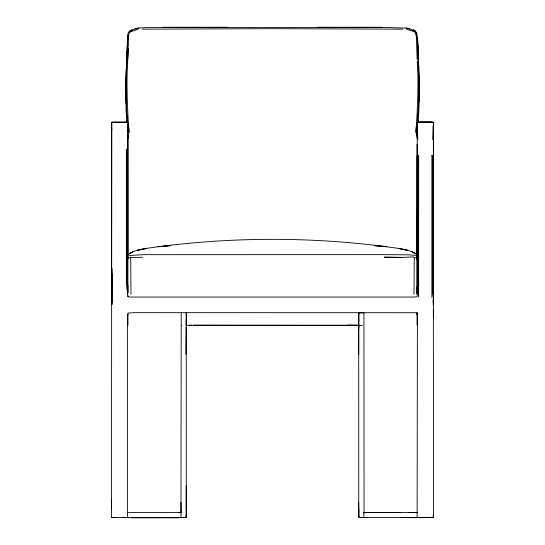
<?xml version="1.0" encoding="UTF-8"?>
<svg xmlns="http://www.w3.org/2000/svg" width="545" height="545" viewBox="0 0 545 545"><rect width="100%" height="100%" fill="white"/><g stroke="black" fill="none" stroke-linecap="round" stroke-linejoin="round"><path stroke-width="0.82" d="M111.459 131.624L111.459 126.256M111.459 123.211L111.439 130.453L111.439 129.165M111.439 129.983L111.459 133.082M111.527 517.355L111.65 283.734M127.966 129.512L127.966 128.109M127.966 132.169L127.993 130.895L127.993 131.454M127.993 130.18L127.973 123.02L127.993 124.022M358.719 354.291L358.719 337.294M358.63 325.74L358.739 337.294M358.719 321.482L358.719 312.721M358.739 312.414L358.808 324.922M417.027 259.781L417.095 155.836M417.095 252.41L417.095 215.275M433.35 270.259L433.35 304.709L433.166 300.118M433.534 156.224L433.473 295.908M433.561 130.01L433.541 123.197M111.636 126.454L111.514 129.274L111.521 128.273M111.65 123.184L111.834 122.271L111.65 290.683M127.891 132.558L127.762 132.203M186.281 326.932L186.261 516.946L186.281 508.907M358.712 312.285L358.719 324.636L358.719 323.505M127.775 123.143L127.598 122.271L127.598 294.702L128.014 296.664L129.69 297.059L413.376 297.059L416.687 296.78L417.143 296.33L417.041 286.82M186.261 485.336L186.192 508.907M128.845 132.626C127.632 108.871 126.113 85.02 127.694 61.197M127.925 313.866L127.973 325.27M186.261 516.946L186.281 513.315M127.959 285.464L127.905 293.026L127.905 134.349L127.973 259.107M186.281 319.717L186.24 325.12L186.281 323.58M417.027 324.854L417.075 313.811M126.658 153.826L126.713 257.335M185.886 354.318L186.111 326.986M127.019 47.422L125.691 89.067L126.161 113.53M414.255 257.581L413.975 294.293M111.527 298.551L111.466 302.271L111.527 134.349L111.466 134.792M358.808 328.097L358.848 325.767L358.399 325.324L347.458 325.045M125.95 96.513L126.161 86.635M125.691 89.067L126.161 69.426M125.875 88.583L127.782 35.282M433.541 133.389L433.561 128.756M127.993 126.842L127.993 126.072M418.608 108.435L419.119 88.515L418.594 66.088M128.313 46.87L128.695 34.614L129.247 32.693L132.462 30.656M417.095 135.337L417.197 131.686M417.095 314.472L417.313 312.169M433.534 126.672L433.561 125.847M418.785 113.53L419.262 89.067L418.737 66.49L417.129 34.41L416.394 32.312L414.622 30.554L406.332 28.033M126.569 69.331L126.719 65.196M127.108 54.432L127.251 50.29M126.644 69.338L126.706 67.682M127.183 54.432L127.271 51.945M418.54 110.615L418.301 115.581M418.846 102.337L419.057 96.54M433.534 309.342L433.473 317.415M127.802 58.669L128.239 48.553M127.489 65.332L128.218 47.66M127.121 47.299L127.53 38.143M127.578 41.488L127.802 37.605M433.35 298.551L433.473 517.355L400.303 517.539M111.698 517.498L127.564 517.498L127.598 316.025L127.993 313.089L133.934 312.666L416.693 312.714L417.402 315.609L417.116 516.939L417.436 517.498L420.134 517.661L433.302 517.498L433.227 515.502M432.737 139.588L433.166 125.956M181.356 325.426L181.785 325.256M180.967 511.823L181.219 312.646M418.649 108.51L417.783 122.053L419.078 88.583L417.79 47.245M417.845 122.209L418.015 119.723M128.409 37.952L128.695 34.614M127.489 38.082L127.775 35.268M416.693 122.795L415.787 130.78L417.054 137.749M364.033 512.511C364.489 511.864 364.224 512.988 363.243 512.838L364.033 513.322L363.726 517.355L359.135 517.593L359.121 516.939M127.898 137.749L129.158 130.78L128.252 122.795M127.905 138.641L127.973 138.294M417.225 128.709L417.232 130.827M180.967 517.539L180.967 513.315L181.758 512.838L181.103 512.205L180.988 502.143M186.097 326.196L186.308 325.44L191.745 325.045M127.843 34.567C127.223 33.742 130.418 29.948 129.417 31.501M186.192 517.355L186.104 515.74M359.536 313.055L363.781 312.646M129.499 31.44L129.594 30.976M126.876 256.981L127.285 256.32M180.947 512.532L180.879 512.143M415.535 31.501L415.174 30.915M111.82 129.015L111.541 129.363L111.943 129.056M127.694 517.702L186.07 517.539M128.232 254.747C133.314 250.366 140.31 249.692 146.619 248.363L158.057 246.722L170.333 245.693L158.057 246.722M363.631 312.993L363.944 312.769L364.053 512.532M414.05 257.676L416.428 257.751M415.065 31.058L415.454 31.44M130.425 31.63L138.055 29.375M180.756 512.327L181.103 512.205M132.115 29.743L138.621 28.033M134.983 28.844L138.614 28.061L146.714 27.577L162.866 27.42L382.086 27.42L406.304 28.102M146.619 248.363L137.578 250.25L145.924 248.513M129.492 255.503L143.349 254.665L384.259 254.638L409.956 254.849L415.454 255.503M158.629 246.708C234.112 236.891 310.841 236.891 386.316 246.708L398.327 248.363L407.374 250.25L398.327 248.363M116.16 517.457L111.868 517.498M128.525 257.751L130.895 257.676M179.605 512.532L180.572 512.443L178.658 512.532M175.688 517.478L163.997 517.539M178.903 517.478L183.788 517.478M384.436 257.254L402.292 257.41L413.675 256.886M142.238 29.157L272.473 28.687L402.714 29.157M185.464 517.348L186.029 517.328M362.398 325.426L359.107 325.426M142.647 257.233L130.698 257.581L130.977 294.293M126.345 153.853L127.176 153.847M343.193 27.523L355.769 27.482M433.166 122.162L417.824 122.128L432.737 122.135M162.88 27.461L227.756 27.461M126.345 122.175L112.263 122.196L127.176 122.189L126.992 120.554M417.824 122.135L431.899 122.114M408.655 512.559L417.204 512.654M162.88 27.25L227.756 27.25M317.19 27.25L382.072 27.25M357.248 325.229L193.325 325.086M189.292 325.44L357.248 325.44M128.3 512.532L180.225 512.532M417.313 512.532L365.218 512.532L400.303 512.559M364.734 512.511L379.586 512.532M189.183 27.482L201.759 27.523M364.734 512.532L371.39 512.559M356.035 325.351L357.956 325.379M384.463 257.151L402.292 257.41M363.726 517.355L367.507 517.539M122.516 517.355L126.345 517.539M126.93 517.464L128.3 517.539M358.971 517.498L417.402 517.661M386.895 246.722L374.613 245.693L386.316 246.708M399.029 248.513C405.133 249.76 411.829 250.482 416.721 254.747M406.89 29.375L414.52 31.63L415.719 32.734L416.544 37.952M406.338 28.061L409.969 28.844M130.589 257.308L130.643 256.981M412.49 30.656L415.508 32.646M180.661 517.355L181.274 517.661M413.267 29.989L414.704 30.718L413.328 29.941M417.027 512.518L417.027 512.177L417.095 512.784M415.719 32.734L416.251 34.614L417.184 59.514M417.225 123.933L417.218 122.305L417.095 293.884L417.095 144.2M433.534 140.494L433.473 140.065L433.473 174.931M127.816 128.94L128.095 130.78M126.529 113.925L126.706 116.412M126.304 108.51L127.169 122.053L125.834 88.515M126.345 269.046L127.176 284.088M417.824 139.588L417.402 125.956M417.422 38.143L417.824 47.299M417.266 39.104L417.409 42.285M417.252 61.197C418.839 85.02 417.32 108.871 416.101 132.626M128.014 296.664L127.993 295.772M417.926 47.422L419.262 89.067M417.599 38.191L417.954 49.323L417.633 39.008M417.756 51.945L417.831 56.087M418.294 66.851L418.362 70.993M125.895 96.54L126.167 103.993M112.263 283.713L111.834 268.208L111.834 304.709L112.263 302.271L112.263 274.06M433.541 129.717L433.561 130.48M418.826 88.276L419.003 96.513M358.63 325.89L358.739 330.066M418.737 66.49L418.764 68.609M358.739 502.265L358.739 516.946L358.719 326.203M111.466 294.709L111.527 302.271M111.466 499.227L111.527 509.132M433.35 123.197L433.35 122.312L433.35 285.205M358.739 516.946L358.719 508.867L358.719 516.142M433.473 213.081L433.534 300.118M186.281 312.673L186.281 325.597M186.261 312.374L186.261 324.452M111.439 127.905L111.439 128.722M417.007 126.61L417.034 128.831L417.007 125.834L417.027 126.658M417.007 123.77L417.007 125.343L417.027 122.938L417.007 123.77M417.824 270.218L417.824 291.813L418.655 296.964L418.655 155.373L417.824 155.4L417.824 270.218M431.899 155.373L431.899 297.516L432.737 291.813L432.737 285.185L432.737 155.4L431.899 155.373M132.462 252.008L129.826 253.534L132.939 251.736L132.462 252.008M131.624 29.941L130.248 30.718L131.686 29.989M177.323 517.661L131.481 517.661L178.658 517.73L177.323 517.661M127.176 149.337L126.345 149.31L126.345 283.707L127.176 290.669L127.176 149.337M414.459 253.125L412.013 251.736L415.127 253.534L414.459 253.125M111.466 126.787L111.439 125.929L111.466 126.787"/></g></svg>
